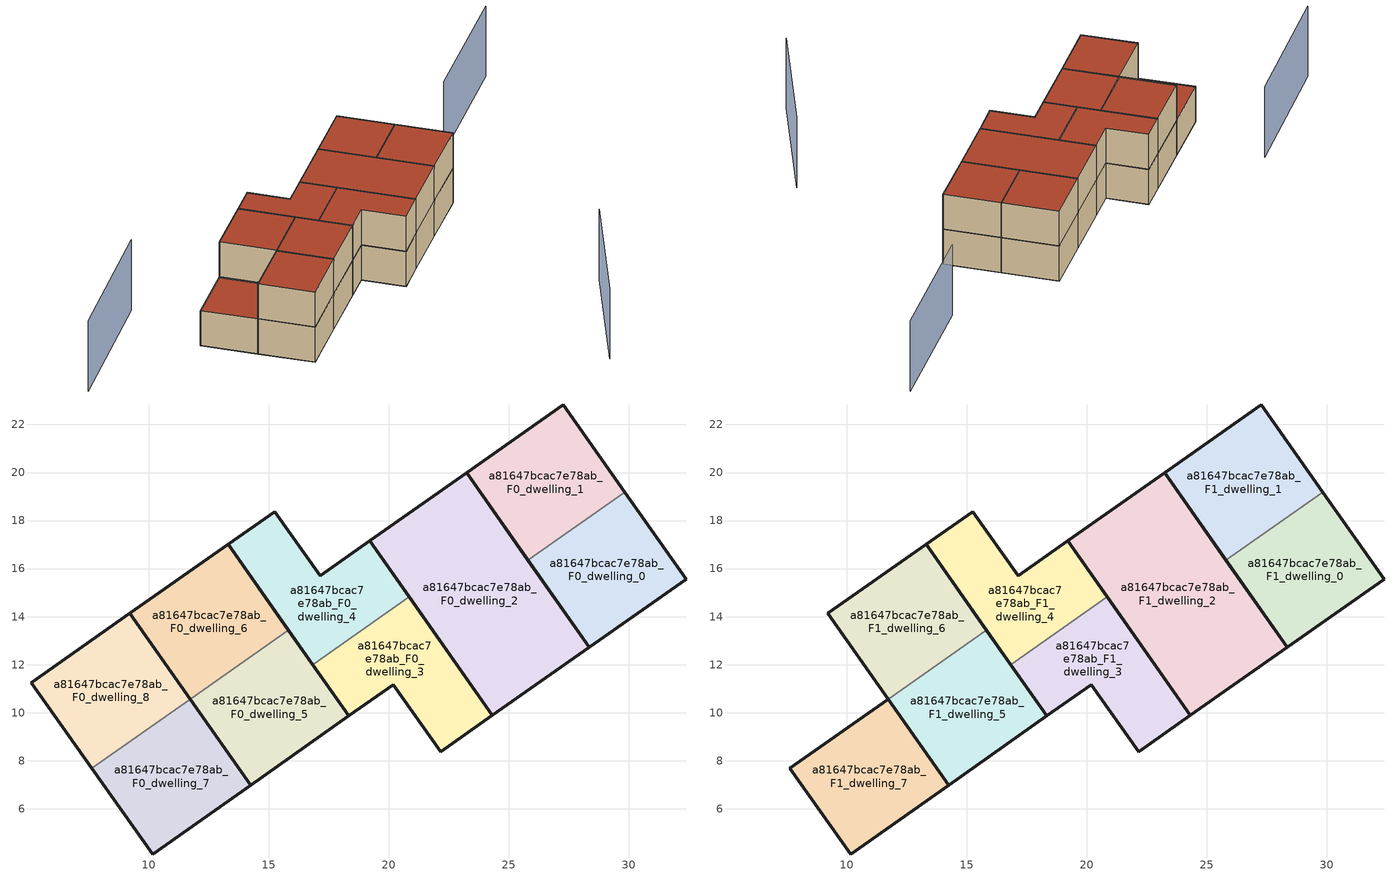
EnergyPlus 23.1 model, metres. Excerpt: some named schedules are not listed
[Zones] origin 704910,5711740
a81647bcac7e78ab_F0_dwelling_0
 floor ground (EU_floor_Construction): 32.38,15.56 29.82,19.18 25.8,16.35 28.35,12.72 z0
 wall outside (EU_wall_Construction): 29.82,19.18 32.38,15.56 28.35,12.72 25.8,16.35 z0:3
 wall to a81647bcac7e78ab_F0_dwelling_1 (EU_wall_Construction): 25.8,16.35 29.82,19.18 z0:3
a81647bcac7e78ab_F0_dwelling_1
 floor ground (EU_floor_Construction): 29.82,19.18 27.26,22.81 23.24,19.99 25.8,16.35 z0
 wall outside (EU_wall_Construction): 25.8,16.35 23.24,19.99 27.26,22.81 29.82,19.18 z0:3
a81647bcac7e78ab_F0_dwelling_2
 floor ground (EU_floor_Construction): 28.35,12.72 23.24,19.99 19.22,17.16 24.32,9.89 z0
 wall outside (EU_wall_Construction): 28.35,12.72 24.32,9.89 19.22,17.16 23.24,19.99 28.35,12.72 z0:3
a81647bcac7e78ab_F0_dwelling_3
 floor ground (EU_floor_Construction): 24.32,9.89 20.86,14.82 16.84,11.99 18.33,9.87 20.18,11.17 22.16,8.37 z0
 wall outside (EU_wall_Construction): 20.86,14.82 24.32,9.89 22.16,8.37 20.18,11.17 18.33,9.87 16.84,11.99 z0:3
 wall to a81647bcac7e78ab_F0_dwelling_4 (EU_wall_Construction): 16.84,11.99 20.86,14.82 z0:3
a81647bcac7e78ab_F0_dwelling_4
 floor ground (EU_floor_Construction): 20.86,14.82 19.22,17.16 17.15,15.7 15.26,18.37 13.31,17.01 16.84,11.99 z0
 wall outside (EU_wall_Construction): 16.84,11.99 13.31,17.01 15.26,18.37 17.15,15.7 19.22,17.16 20.86,14.82 z0:3
a81647bcac7e78ab_F0_dwelling_5
 floor ground (EU_floor_Construction): 18.33,9.87 15.83,13.44 11.73,10.56 14.24,6.99 z0
 wall outside (EU_wall_Construction): 15.83,13.44 18.33,9.87 14.24,6.99 11.73,10.56 z0:3
 wall to a81647bcac7e78ab_F0_dwelling_6 (EU_wall_Construction): 11.73,10.56 15.83,13.44 z0:3
a81647bcac7e78ab_F0_dwelling_6
 floor ground (EU_floor_Construction): 15.83,13.44 13.31,17.01 9.22,14.13 11.73,10.56 z0
 wall outside (EU_wall_Construction): 11.73,10.56 9.22,14.13 13.31,17.01 15.83,13.44 z0:3
a81647bcac7e78ab_F0_dwelling_7
 floor ground (EU_floor_Construction): 14.24,6.99 11.73,10.56 7.64,7.69 10.17,4.12 z0
 wall outside (EU_wall_Construction): 11.73,10.56 14.24,6.99 10.17,4.12 7.64,7.69 z0:3
 wall to a81647bcac7e78ab_F0_dwelling_8 (EU_wall_Construction): 7.64,7.69 11.73,10.56 z0:3
a81647bcac7e78ab_F0_dwelling_8
 floor ground (EU_floor_Construction): 11.73,10.56 9.22,14.13 5.12,11.25 7.64,7.69 z0
 wall outside (EU_wall_Construction): 7.64,7.69 5.12,11.25 9.22,14.13 11.73,10.56 z0:3
 roof outside (EU_roof_Construction): 9.22,14.13 11.73,10.56 7.64,7.69 5.12,11.25 z3
a81647bcac7e78ab_F1_dwelling_0
 floor to a81647bcac7e78ab_F0_dwelling_0 (EU_floor_Construction): 32.38,15.56 29.82,19.18 25.8,16.35 28.35,12.72 z3
 wall outside (EU_wall_Construction): 29.82,19.18 32.38,15.56 28.35,12.72 25.8,16.35 z3:6
 wall to a81647bcac7e78ab_F1_dwelling_1 (EU_wall_Construction): 25.8,16.35 29.82,19.18 z3:6
 roof outside (EU_roof_Construction): 29.82,19.18 32.38,15.56 28.35,12.72 25.8,16.35 z6
a81647bcac7e78ab_F1_dwelling_1
 floor to a81647bcac7e78ab_F0_dwelling_1 (EU_floor_Construction): 29.82,19.18 27.26,22.81 23.24,19.99 25.8,16.35 z3
 wall outside (EU_wall_Construction): 25.8,16.35 23.24,19.99 27.26,22.81 29.82,19.18 z3:6
 roof outside (EU_roof_Construction): 27.26,22.81 29.82,19.18 25.8,16.35 23.24,19.99 z6
a81647bcac7e78ab_F1_dwelling_2
 floor to a81647bcac7e78ab_F0_dwelling_2 (EU_floor_Construction): 28.35,12.72 23.24,19.99 19.22,17.16 24.32,9.89 z3
 wall outside (EU_wall_Construction): 28.35,12.72 24.32,9.89 19.22,17.16 23.24,19.99 28.35,12.72 z3:6
 roof outside (EU_roof_Construction): 23.24,19.99 28.35,12.72 24.32,9.89 19.22,17.16 z6
a81647bcac7e78ab_F1_dwelling_3
 floor to a81647bcac7e78ab_F0_dwelling_3 (EU_floor_Construction): 24.32,9.89 20.86,14.82 16.84,11.99 18.33,9.87 20.18,11.17 22.16,8.37 z3
 wall outside (EU_wall_Construction): 20.86,14.82 24.32,9.89 22.16,8.37 20.18,11.17 18.33,9.87 16.84,11.99 z3:6
 wall to a81647bcac7e78ab_F1_dwelling_4 (EU_wall_Construction): 16.84,11.99 20.86,14.82 z3:6
 roof outside (EU_roof_Construction): 20.86,14.82 24.32,9.89 22.16,8.37 20.18,11.17 18.33,9.87 16.84,11.99 z6
a81647bcac7e78ab_F1_dwelling_4
 floor to a81647bcac7e78ab_F0_dwelling_4 (EU_floor_Construction): 20.86,14.82 19.22,17.16 17.15,15.7 15.26,18.37 13.31,17.01 16.84,11.99 z3
 wall outside (EU_wall_Construction): 16.84,11.99 13.31,17.01 15.26,18.37 17.15,15.7 19.22,17.16 20.86,14.82 z3:6
 roof outside (EU_roof_Construction): 19.22,17.16 20.86,14.82 16.84,11.99 13.31,17.01 15.26,18.37 17.15,15.7 z6
a81647bcac7e78ab_F1_dwelling_5
 floor to a81647bcac7e78ab_F0_dwelling_5 (EU_floor_Construction): 18.33,9.87 15.83,13.44 11.73,10.56 14.24,6.99 z3
 wall outside (EU_wall_Construction): 15.83,13.44 18.33,9.87 14.24,6.99 11.73,10.56 z3:6
 wall to a81647bcac7e78ab_F1_dwelling_6 (EU_wall_Construction): 11.73,10.56 15.83,13.44 z3:6
 roof outside (EU_roof_Construction): 15.83,13.44 18.33,9.87 14.24,6.99 11.73,10.56 z6
a81647bcac7e78ab_F1_dwelling_6
 floor to a81647bcac7e78ab_F0_dwelling_6 (EU_floor_Construction): 15.83,13.44 13.31,17.01 9.22,14.13 11.73,10.56 z3
 wall outside (EU_wall_Construction): 11.73,10.56 9.22,14.13 13.31,17.01 15.83,13.44 z3:6
 roof outside (EU_roof_Construction): 13.31,17.01 15.83,13.44 11.73,10.56 9.22,14.13 z6
a81647bcac7e78ab_F1_dwelling_7
 floor to a81647bcac7e78ab_F0_dwelling_7 (EU_floor_Construction): 14.24,6.99 11.73,10.56 7.64,7.69 10.17,4.12 z3
 wall outside (EU_wall_Construction): 14.24,6.99 10.17,4.12 7.64,7.69 11.73,10.56 14.24,6.99 z3:6
 roof outside (EU_roof_Construction): 11.73,10.56 14.24,6.99 10.17,4.12 7.64,7.69 z6
shading: 4.36,18.4 -5.34,11.37 / 27.3,-9.04 33.83,0.26 / 45.62,28.15 36.41,21.64 z0:6
[Building]
EU S2 Campaign: North Axis=0; Terrain=City; Solar Distribution=FullExterior
[Site:Location]
London: Latitude=51.5; Longitude=-0.5; Time Zone=0; Elevation=25
[SizingPeriod:WeatherFileDays]
AnnualSizingPeriod: Begin Month=1; Begin Day of Month=1; End Month=12; End Day of Month=31; Day of Week for Start Day=Monday; Use Weather File Daylight Saving Period=No; Use Weather File Rain and Snow Indicators=No
[MATERIAL]
EU_InternalMass_Material: Roughness=MediumRough; Thickness=0.1; Conductivity=1; Density=1800; Specific Heat=900; Thermal Absorptance=0.9; Solar Absorptance=0.7; Visible Absorptance=0.7
[MATERIAL:NOMASS] Roughness=MediumRough; Thermal Absorptance=0.9; Solar Absorptance=0.7; Visible Absorptance=0.7
Name | Thermal Resistance
EU_wall_NoMass | 1.04674
EU_roof_NoMass | 4.32442
EU_floor_NoMass | 2.04616
[CONSTRUCTION]
EU_wall_Construction: EU_wall_NoMass
EU_roof_Construction: EU_roof_NoMass
EU_floor_Construction: EU_floor_NoMass
EU_InternalMass_Construction: EU_InternalMass_Material
[ZONE] Type=1; Multiplier=1; Ceiling Height=autocalculate; Floor Area=autocalculate; Part of Total Floor Area=Yes
Name | Volume
a81647bcac7e78ab_F0_dwelling_0; a81647bcac7e78ab_F1_dwelling_0 | 65.5078
a81647bcac7e78ab_F0_dwelling_1; a81647bcac7e78ab_F1_dwelling_1 | 65.4961
a81647bcac7e78ab_F0_dwelling_2; a81647bcac7e78ab_F1_dwelling_2 | 131.016
a81647bcac7e78ab_F0_dwelling_3; a81647bcac7e78ab_F1_dwelling_3 | 65.4888
a81647bcac7e78ab_F0_dwelling_4; a81647bcac7e78ab_F1_dwelling_4 | 65.5005
a81647bcac7e78ab_F0_dwelling_5; a81647bcac7e78ab_F1_dwelling_5 | 65.4895
a81647bcac7e78ab_F0_dwelling_6; a81647bcac7e78ab_F1_dwelling_6 | 65.5049
a81647bcac7e78ab_F0_dwelling_7; a81647bcac7e78ab_F1_dwelling_7 | 65.499
a81647bcac7e78ab_F0_dwelling_8 | 65.5063
[INTERNALMASS] Construction=EU_InternalMass_Construction
Name | Zone or ZoneList | Surface Area
a81647bcac7e78ab_F0_dwelling_0_EU_InternalMass | a81647bcac7e78ab_F0_dwelling_0 | 21.8359
a81647bcac7e78ab_F0_dwelling_1_EU_InternalMass | a81647bcac7e78ab_F0_dwelling_1 | 21.832
a81647bcac7e78ab_F0_dwelling_2_EU_InternalMass | a81647bcac7e78ab_F0_dwelling_2 | 43.6716
a81647bcac7e78ab_F0_dwelling_3_EU_InternalMass | a81647bcac7e78ab_F0_dwelling_3 | 21.8294
a81647bcac7e78ab_F0_dwelling_4_EU_InternalMass | a81647bcac7e78ab_F0_dwelling_4 | 21.8339
a81647bcac7e78ab_F0_dwelling_5_EU_InternalMass | a81647bcac7e78ab_F0_dwelling_5 | 21.8295
a81647bcac7e78ab_F0_dwelling_6_EU_InternalMass | a81647bcac7e78ab_F0_dwelling_6 | 21.835
a81647bcac7e78ab_F0_dwelling_7_EU_InternalMass | a81647bcac7e78ab_F0_dwelling_7 | 21.8332
a81647bcac7e78ab_F0_dwelling_8_EU_InternalMass | a81647bcac7e78ab_F0_dwelling_8 | 21.8353
a81647bcac7e78ab_F1_dwelling_0_EU_InternalMass | a81647bcac7e78ab_F1_dwelling_0 | 27.297
a81647bcac7e78ab_F1_dwelling_1_EU_InternalMass | a81647bcac7e78ab_F1_dwelling_1 | 27.2911
a81647bcac7e78ab_F1_dwelling_2_EU_InternalMass | a81647bcac7e78ab_F1_dwelling_2 | 27.2927
a81647bcac7e78ab_F1_dwelling_3_EU_InternalMass | a81647bcac7e78ab_F1_dwelling_3 | 27.2948
a81647bcac7e78ab_F1_dwelling_4_EU_InternalMass | a81647bcac7e78ab_F1_dwelling_4 | 27.2896
a81647bcac7e78ab_F1_dwelling_5_EU_InternalMass | a81647bcac7e78ab_F1_dwelling_5 | 27.2919
a81647bcac7e78ab_F1_dwelling_6_EU_InternalMass | a81647bcac7e78ab_F1_dwelling_6 | 27.2876
a81647bcac7e78ab_F1_dwelling_7_EU_InternalMass | a81647bcac7e78ab_F1_dwelling_7 | 27.2977
[OTHEREQUIPMENT] Fuel Type=Electricity; Design Level Calculation Method=Watts/Area; Power per Zone Floor Area=1; Fraction Latent=0; Fraction Radiant=0; Fraction Lost=0; Carbon Dioxide Generation Rate=0; EndUse Subcategory=EU_Step8_InternalGains
Name | Zone or ZoneList or Space or SpaceList | Schedule
EU_Step8_InternalGain_a81647bcac7e78ab_F0_dwelling_0_f000 | a81647bcac7e78ab_F0_dwelling_0 | EU_Step8_GainSchedule_a81647bcac7e78ab_F0_dwelling_0_f000
EU_Step8_InternalGain_a81647bcac7e78ab_F0_dwelling_1_f000 | a81647bcac7e78ab_F0_dwelling_1 | EU_Step8_GainSchedule_a81647bcac7e78ab_F0_dwelling_1_f000
EU_Step8_InternalGain_a81647bcac7e78ab_F0_dwelling_2_f000 | a81647bcac7e78ab_F0_dwelling_2 | EU_Step8_GainSchedule_a81647bcac7e78ab_F0_dwelling_2_f000
EU_Step8_InternalGain_a81647bcac7e78ab_F0_dwelling_3_f000 | a81647bcac7e78ab_F0_dwelling_3 | EU_Step8_GainSchedule_a81647bcac7e78ab_F0_dwelling_3_f000
EU_Step8_InternalGain_a81647bcac7e78ab_F0_dwelling_4_f000 | a81647bcac7e78ab_F0_dwelling_4 | EU_Step8_GainSchedule_a81647bcac7e78ab_F0_dwelling_4_f000
EU_Step8_InternalGain_a81647bcac7e78ab_F0_dwelling_5_f000 | a81647bcac7e78ab_F0_dwelling_5 | EU_Step8_GainSchedule_a81647bcac7e78ab_F0_dwelling_5_f000
EU_Step8_InternalGain_a81647bcac7e78ab_F0_dwelling_6_f000 | a81647bcac7e78ab_F0_dwelling_6 | EU_Step8_GainSchedule_a81647bcac7e78ab_F0_dwelling_6_f000
EU_Step8_InternalGain_a81647bcac7e78ab_F0_dwelling_7_f000 | a81647bcac7e78ab_F0_dwelling_7 | EU_Step8_GainSchedule_a81647bcac7e78ab_F0_dwelling_7_f000
EU_Step8_InternalGain_a81647bcac7e78ab_F0_dwelling_8_f000 | a81647bcac7e78ab_F0_dwelling_8 | EU_Step8_GainSchedule_a81647bcac7e78ab_F0_dwelling_8_f000
EU_Step8_InternalGain_a81647bcac7e78ab_F1_dwelling_0_f000 | a81647bcac7e78ab_F1_dwelling_0 | EU_Step8_GainSchedule_a81647bcac7e78ab_F1_dwelling_0_f000
EU_Step8_InternalGain_a81647bcac7e78ab_F1_dwelling_1_f000 | a81647bcac7e78ab_F1_dwelling_1 | EU_Step8_GainSchedule_a81647bcac7e78ab_F1_dwelling_1_f000
EU_Step8_InternalGain_a81647bcac7e78ab_F1_dwelling_2_f000 | a81647bcac7e78ab_F1_dwelling_2 | EU_Step8_GainSchedule_a81647bcac7e78ab_F1_dwelling_2_f000
EU_Step8_InternalGain_a81647bcac7e78ab_F1_dwelling_3_f000 | a81647bcac7e78ab_F1_dwelling_3 | EU_Step8_GainSchedule_a81647bcac7e78ab_F1_dwelling_3_f000
EU_Step8_InternalGain_a81647bcac7e78ab_F1_dwelling_4_f000 | a81647bcac7e78ab_F1_dwelling_4 | EU_Step8_GainSchedule_a81647bcac7e78ab_F1_dwelling_4_f000
EU_Step8_InternalGain_a81647bcac7e78ab_F1_dwelling_5_f000 | a81647bcac7e78ab_F1_dwelling_5 | EU_Step8_GainSchedule_a81647bcac7e78ab_F1_dwelling_5_f000
EU_Step8_InternalGain_a81647bcac7e78ab_F1_dwelling_6_f000 | a81647bcac7e78ab_F1_dwelling_6 | EU_Step8_GainSchedule_a81647bcac7e78ab_F1_dwelling_6_f000
EU_Step8_InternalGain_a81647bcac7e78ab_F1_dwelling_7_f000 | a81647bcac7e78ab_F1_dwelling_7 | EU_Step8_GainSchedule_a81647bcac7e78ab_F1_dwelling_7_f000
[ZONEVENTILATION:DESIGNFLOWRATE] Schedule=EU_AlwaysOn; Design Flow Rate Calculation Method=AirChanges/Hour; Air Changes per Hour=0.488719; Ventilation Type=Natural; Fan Pressure Rise=0; Fan Total Efficiency=1; Constant Term Coefficient=1; Temperature Term Coefficient=0; Velocity Term Coefficient=0; Velocity Squared Term Coefficient=0; Minimum Indoor Temperature=-100; Maximum Indoor Temperature=100; Delta Temperature=-100; Minimum Outdoor Temperature=-100; Maximum Outdoor Temperature=100; Maximum Wind Speed=40
Name | Zone or ZoneList or Space or SpaceList
EU_ConstantAir_a81647bcac7e78ab_F0_dwelling_0 | a81647bcac7e78ab_F0_dwelling_0
EU_ConstantAir_a81647bcac7e78ab_F0_dwelling_1 | a81647bcac7e78ab_F0_dwelling_1
EU_ConstantAir_a81647bcac7e78ab_F0_dwelling_2 | a81647bcac7e78ab_F0_dwelling_2
EU_ConstantAir_a81647bcac7e78ab_F0_dwelling_3 | a81647bcac7e78ab_F0_dwelling_3
EU_ConstantAir_a81647bcac7e78ab_F0_dwelling_4 | a81647bcac7e78ab_F0_dwelling_4
EU_ConstantAir_a81647bcac7e78ab_F0_dwelling_5 | a81647bcac7e78ab_F0_dwelling_5
EU_ConstantAir_a81647bcac7e78ab_F0_dwelling_6 | a81647bcac7e78ab_F0_dwelling_6
EU_ConstantAir_a81647bcac7e78ab_F0_dwelling_7 | a81647bcac7e78ab_F0_dwelling_7
EU_ConstantAir_a81647bcac7e78ab_F0_dwelling_8 | a81647bcac7e78ab_F0_dwelling_8
EU_ConstantAir_a81647bcac7e78ab_F1_dwelling_0 | a81647bcac7e78ab_F1_dwelling_0
EU_ConstantAir_a81647bcac7e78ab_F1_dwelling_1 | a81647bcac7e78ab_F1_dwelling_1
EU_ConstantAir_a81647bcac7e78ab_F1_dwelling_2 | a81647bcac7e78ab_F1_dwelling_2
EU_ConstantAir_a81647bcac7e78ab_F1_dwelling_3 | a81647bcac7e78ab_F1_dwelling_3
EU_ConstantAir_a81647bcac7e78ab_F1_dwelling_4 | a81647bcac7e78ab_F1_dwelling_4
EU_ConstantAir_a81647bcac7e78ab_F1_dwelling_5 | a81647bcac7e78ab_F1_dwelling_5
EU_ConstantAir_a81647bcac7e78ab_F1_dwelling_6 | a81647bcac7e78ab_F1_dwelling_6
EU_ConstantAir_a81647bcac7e78ab_F1_dwelling_7 | a81647bcac7e78ab_F1_dwelling_7
[HVACTEMPLATE:THERMOSTAT] Constant Heating Setpoint=20; Constant Cooling Setpoint=50
EU_HeatOnly_a81647bcac7e78ab_F0_dwelling_0; EU_HeatOnly_a81647bcac7e78ab_F0_dwelling_1; EU_HeatOnly_a81647bcac7e78ab_F0_dwelling_2; EU_HeatOnly_a81647bcac7e78ab_F0_dwelling_3; EU_HeatOnly_a81647bcac7e78ab_F0_dwelling_4; EU_HeatOnly_a81647bcac7e78ab_F0_dwelling_5; EU_HeatOnly_a81647bcac7e78ab_F0_dwelling_6; EU_HeatOnly_a81647bcac7e78ab_F0_dwelling_7; EU_HeatOnly_a81647bcac7e78ab_F0_dwelling_8; EU_HeatOnly_a81647bcac7e78ab_F1_dwelling_0; EU_HeatOnly_a81647bcac7e78ab_F1_dwelling_1; EU_HeatOnly_a81647bcac7e78ab_F1_dwelling_2; EU_HeatOnly_a81647bcac7e78ab_F1_dwelling_3; EU_HeatOnly_a81647bcac7e78ab_F1_dwelling_4; EU_HeatOnly_a81647bcac7e78ab_F1_dwelling_5; EU_HeatOnly_a81647bcac7e78ab_F1_dwelling_6; EU_HeatOnly_a81647bcac7e78ab_F1_dwelling_7
[HVACTEMPLATE:ZONE:IDEALLOADSAIRSYSTEM] System Availability Schedule=EU_AlwaysOn; Maximum Heating Supply Air Temperature=50; Minimum Cooling Supply Air Temperature=13; Maximum Heating Supply Air Humidity Ratio=0.0156; Minimum Cooling Supply Air Humidity Ratio=0.0077; Heating Limit=NoLimit; Cooling Limit=NoLimit; Heating Availability Schedule=EU_AlwaysOn; Cooling Availability Schedule=EU_CoolingOff; Dehumidification Control Type=ConstantSensibleHeatRatio; Cooling Sensible Heat Ratio=0.7; Dehumidification Setpoint=60; Humidification Control Type=None; Humidification Setpoint=30; Outdoor Air Method=None; Outdoor Air Flow Rate per Person=0.00944; Outdoor Air Flow Rate per Zone Floor Area=0; Outdoor Air Flow Rate per Zone=0; Demand Controlled Ventilation Type=None; Outdoor Air Economizer Type=NoEconomizer; Heat Recovery Type=None; Sensible Heat Recovery Effectiveness=0.7; Latent Heat Recovery Effectiveness=0.65
Name | Template Thermostat
a81647bcac7e78ab_F0_dwelling_0 | EU_HeatOnly_a81647bcac7e78ab_F0_dwelling_0
a81647bcac7e78ab_F0_dwelling_1 | EU_HeatOnly_a81647bcac7e78ab_F0_dwelling_1
a81647bcac7e78ab_F0_dwelling_2 | EU_HeatOnly_a81647bcac7e78ab_F0_dwelling_2
a81647bcac7e78ab_F0_dwelling_3 | EU_HeatOnly_a81647bcac7e78ab_F0_dwelling_3
a81647bcac7e78ab_F0_dwelling_4 | EU_HeatOnly_a81647bcac7e78ab_F0_dwelling_4
a81647bcac7e78ab_F0_dwelling_5 | EU_HeatOnly_a81647bcac7e78ab_F0_dwelling_5
a81647bcac7e78ab_F0_dwelling_6 | EU_HeatOnly_a81647bcac7e78ab_F0_dwelling_6
a81647bcac7e78ab_F0_dwelling_7 | EU_HeatOnly_a81647bcac7e78ab_F0_dwelling_7
a81647bcac7e78ab_F0_dwelling_8 | EU_HeatOnly_a81647bcac7e78ab_F0_dwelling_8
a81647bcac7e78ab_F1_dwelling_0 | EU_HeatOnly_a81647bcac7e78ab_F1_dwelling_0
a81647bcac7e78ab_F1_dwelling_1 | EU_HeatOnly_a81647bcac7e78ab_F1_dwelling_1
a81647bcac7e78ab_F1_dwelling_2 | EU_HeatOnly_a81647bcac7e78ab_F1_dwelling_2
a81647bcac7e78ab_F1_dwelling_3 | EU_HeatOnly_a81647bcac7e78ab_F1_dwelling_3
a81647bcac7e78ab_F1_dwelling_4 | EU_HeatOnly_a81647bcac7e78ab_F1_dwelling_4
a81647bcac7e78ab_F1_dwelling_5 | EU_HeatOnly_a81647bcac7e78ab_F1_dwelling_5
a81647bcac7e78ab_F1_dwelling_6 | EU_HeatOnly_a81647bcac7e78ab_F1_dwelling_6
a81647bcac7e78ab_F1_dwelling_7 | EU_HeatOnly_a81647bcac7e78ab_F1_dwelling_7
[SIZING:ZONE] Zone Cooling Design Supply Air Temperature Input Method=SupplyAirTemperature; Zone Cooling Design Supply Air Temperature=13; Zone Heating Design Supply Air Temperature Input Method=SupplyAirTemperature; Zone Heating Design Supply Air Temperature=50; Zone Cooling Design Supply Air Humidity Ratio=0.008; Zone Heating Design Supply Air Humidity Ratio=0.008; Cooling Design Air Flow Method=DesignDay; Cooling Design Air Flow Rate=0; Cooling Minimum Air Flow per Zone Floor Area=0.000762; Cooling Minimum Air Flow=0; Cooling Minimum Air Flow Fraction=0.2; Heating Design Air Flow Method=DesignDay; Heating Design Air Flow Rate=0; Heating Maximum Air Flow per Zone Floor Area=0.002032; Heating Maximum Air Flow=0.141576; Heating Maximum Air Flow Fraction=0.3; Account for Dedicated Outdoor Air System=No; Dedicated Outdoor Air System Control Strategy=NeutralSupplyAir; Dedicated Outdoor Air Low Setpoint Temperature for Design=autosize; Dedicated Outdoor Air High Setpoint Temperature for Design=autosize; Zone Load Sizing Method=Sensible Load Only No Latent Load; Zone Latent Cooling Design Supply Air Humidity Ratio Input Method=HumidityRatioDifference; Zone Cooling Design Supply Air Humidity Ratio Difference=0.005; Zone Latent Heating Design Supply Air Humidity Ratio Input Method=HumidityRatioDifference; Zone Humidification Design Supply Air Humidity Ratio Difference=0.005
a81647bcac7e78ab_F0_dwelling_0; a81647bcac7e78ab_F0_dwelling_1; a81647bcac7e78ab_F0_dwelling_2; a81647bcac7e78ab_F0_dwelling_3; a81647bcac7e78ab_F0_dwelling_4; a81647bcac7e78ab_F0_dwelling_5; a81647bcac7e78ab_F0_dwelling_6; a81647bcac7e78ab_F0_dwelling_7; a81647bcac7e78ab_F0_dwelling_8; a81647bcac7e78ab_F1_dwelling_0; a81647bcac7e78ab_F1_dwelling_1; a81647bcac7e78ab_F1_dwelling_2; a81647bcac7e78ab_F1_dwelling_3; a81647bcac7e78ab_F1_dwelling_4; a81647bcac7e78ab_F1_dwelling_5; a81647bcac7e78ab_F1_dwelling_6; a81647bcac7e78ab_F1_dwelling_7
